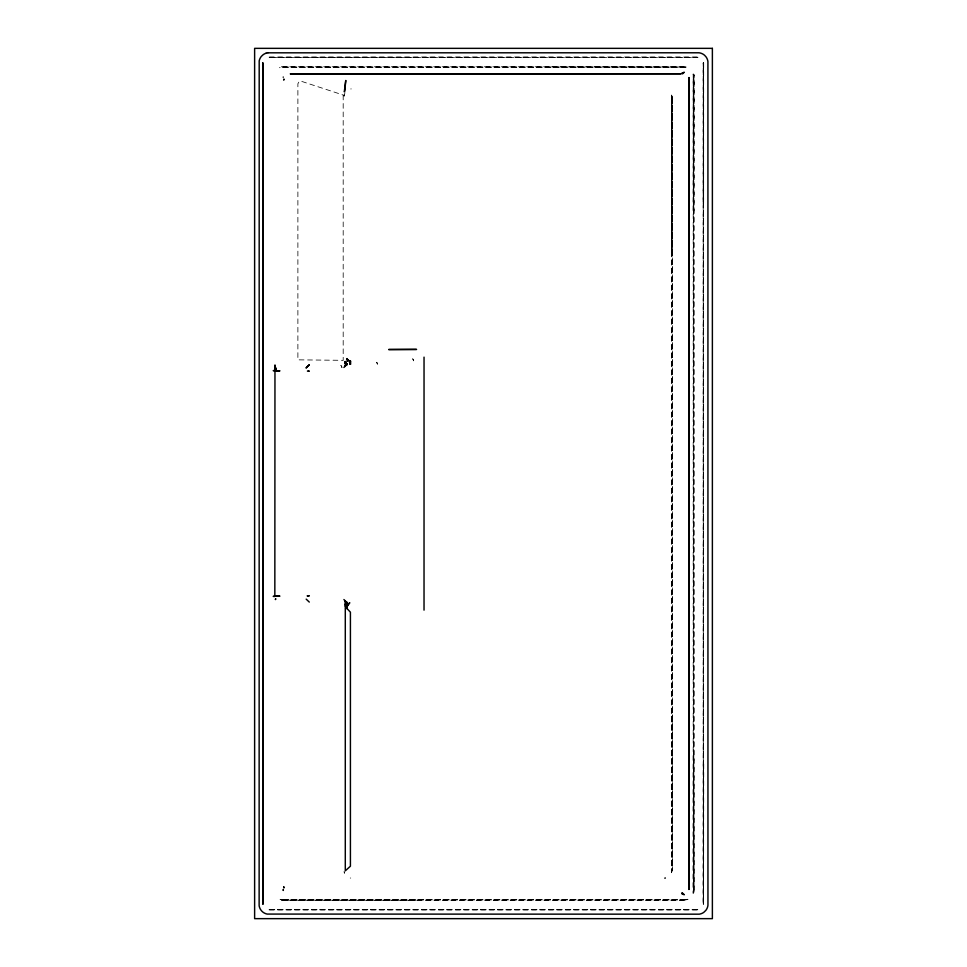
<?xml version="1.0" encoding="UTF-8"?>
<svg xmlns="http://www.w3.org/2000/svg" width="967" height="967" viewBox="0 0 967 967"><rect width="100%" height="100%" fill="white"/><g stroke="black" fill="none" stroke-linecap="round" stroke-linejoin="round"><path stroke-width="0.73" stroke-dasharray="4.83 3.63" d="M671.751 251.094L671.69 95.02L671.702 871.654L671.86 96.156M672.174 715.906L672.113 870.844L671.811 715.906M672.295 715.906L672.367 870.844L672.367 96.156L672.464 870.844L672.561 715.906M693.266 756.025L693.182 893.423L693.206 73.903L693.315 210.975M693.242 210.975L693.363 74.713L693.617 892.287L693.363 74.713M693.363 892.287L693.46 756.025M693.46 210.975L693.871 74.713L693.955 892.287L693.955 74.713L693.919 210.975M693.786 756.025L693.871 892.287L693.665 756.025M703.227 203.106L703.625 62.903L703.625 904.097L703.746 763.894M703.347 203.106L703.384 62.903M703.299 904.097L703.202 62.903L703.202 904.097L703.347 763.894M703.456 763.894L703.553 904.097L703.553 62.903M344.965 92.627L344.071 96.18L344.663 93.303M279.403 67.726L280.152 67.545M350.731 88.952L351.275 88.916M269.177 57.041L697.823 57.041M281.312 66.771L686.014 66.771M686.014 66.868L281.312 67.037L686.014 67.122L551.117 66.941M686.014 899.963L281.312 899.963L416.209 900.059M269.177 909.476L697.823 909.476M269.177 909.56L697.823 909.56M269.177 909.959L697.823 909.959M269.177 57.524L412.063 57.621M281.312 900.229L416.209 900.313M350.731 878.048L350.247 878.024M376.417 362.25L377.517 364.257A1.777 0.87 87.3 0 0 377.481 363.846L377.444 363.713A1.886 0.991 88.8 0 0 377.36 363.338L377.215 363M341.786 366.807L341.387 365.985L341.871 367.206A1.789 0.894 87.4 0 1 341.931 367.617L341.847 367.073M344.167 872.041L344.47 873.249L344.107 871.352M697.823 57.258L269.177 57.258M697.823 909.742L269.177 909.742M672.065 251.094L672.198 870.844M377.203 363.036A2.272 1.064 86.1 0 0 377.033 362.746L376.876 362.504A2.55 1.197 85.3 0 0 376.634 362.335M672.113 96.156L672.174 251.094L672.113 96.156M703.698 62.903L703.662 203.106L703.625 62.903M343.261 95.044L343.225 95.322A8.014 7.954 -89.8 0 0 343.188 96.18L343.188 360.401A6.467 6.418 -88.5 0 0 342.221 360.316L297.884 359.845L297.884 83.791L299.214 81.397A2.937 2.925 -88.3 0 1 299.661 81.18L299.975 81.071A2.78 2.756 -85.7 0 1 300.471 80.998L343.261 95.044M671.69 871.98L671.509 872.717L671.69 871.98M687.9 899.274L687.15 899.443L687.9 899.274M284.733 597.969L284.733 597.969M280.756 67.509L280.756 67.509M686.836 899.467L686.014 899.528L686.836 899.467M665.659 878L664.522 878.084L665.659 878M697.823 57.44L269.177 57.44L697.823 57.44M686.014 67.327L281.312 67.327L686.014 67.448M686.014 899.624L281.312 899.624L686.014 899.673M416.209 900.18L281.312 900.132L686.014 900.132L416.209 900.18M281.312 899.528L280.152 899.455L281.312 899.528M686.558 67.509L686.558 67.509M665.066 88.952L665.066 88.952M412.643 358.878L413.671 360.872A1.825 0.907 87.5 0 0 413.586 360.207L413.513 359.954A2.103 0.991 86.9 0 0 413.38 359.615L413.09 359.192A2.55 1.245 88.7 0 0 412.909 359.011L412.704 358.902M340.88 365.623L341.206 365.804A2.587 1.185 82.3 0 0 340.952 365.647L340.88 365.623M666.13 89.109L666.13 89.109M693.073 73.105L693.073 73.105"/><path stroke-width="1.45" d="M689.12 348.205L689.145 77.602L689.084 889.398L689.12 618.795M276.091 371.074L279.644 370.929M274.809 596.421L273.202 596.349L274.833 596.349L274.966 364.946A28.986 1.704 88.7 0 0 275.136 366.01M307.288 595.877L309.295 595.829L307.421 595.938M350.163 363.338L350.344 361.042L348.591 360.51A5.331 2.091 2.9 0 1 348.265 360.292L348.023 360.123A8.485 3.276 3.9 0 0 348.144 360.171L348.229 360.28M274.894 370.579L273.202 370.651L274.809 370.579L275.136 366.07M424.029 610.141L424.042 357.137M345.195 363.737L345.231 363.084L346.875 364.45L344.893 366.36M681.977 73.577L684.249 72.199L682.666 73.746A6.455 4.436 0.8 0 0 681.965 73.613M350.344 361.09L350.09 364.245A6.443 6.443 0 0 0 350.61 364.257L350.61 361.054M350.09 364.245L350.151 363.423M283.21 77.227L283.258 77.034M345.026 365.466L346.875 364.45L345.279 361.537L346.875 364.45L344.905 366.3M345.026 365.514L346.875 364.45L345.267 361.839L346.875 364.45L344.953 365.997L346.875 364.45L345.267 362.045M347.141 606.744L347.117 606.877A9.452 8.304 -4.9 0 0 347.032 607.288L346.935 607.965A11.761 10.323 -4.8 0 0 346.887 608.4L350.417 612.184L350.417 866.202L345.292 870.82L345.292 606.285M388.782 349.655L416.596 349.425L388.855 349.401M346.101 606.539L346.73 605.197A8.473 6.721 -7.7 0 1 347.008 604.822L347.189 604.532A6.467 5.186 -5.6 0 1 347.358 604.266M345.292 606.442L346.875 602.55L344.893 600.64M348.591 603.674L349.377 603.033A1.934 1.68 -9.5 0 1 349.812 602.84L347.286 606.212A12.233 10.782 -4.2 0 0 347.117 606.744M347.915 604.653L347.854 604.774A11.749 10.214 -11.1 0 0 347.673 605.161L347.322 606.079A11.423 9.936 -11.8 0 0 347.213 606.551A11.604 10.141 -9.8 0 0 347.105 607.046L347.032 607.288A11.701 10.226 -10.1 0 0 346.972 607.784L346.875 608.642L346.875 602.55L344.905 600.7M345.267 605.016L346.875 602.55L344.953 601.027L346.875 602.55L345.267 605.161L346.875 602.55L345.074 601.873M346.984 604.81L347.08 604.677A6.564 5.137 -9 0 1 347.407 604.339M345.255 604.665L346.875 602.55L345.086 602.03M343.914 367.46L344.868 366.469M345.219 603.783L346.875 602.55L345.195 603.384M309.295 602.078L306.176 599.141M265.973 53.258L265.659 53.366A10.081 10.081 0 0 0 264.728 53.765A10.988 10.988 0 0 0 263.906 54.212A11.012 11.012 0 0 0 263.097 54.756L261.428 56.316A10.081 10.081 0 0 0 260.316 57.911A10.419 10.419 0 0 0 259.881 58.782L259.627 59.386A10.202 10.202 0 0 0 259.192 60.957L259.132 905.716A10.238 10.238 0 0 0 259.337 906.671L259.627 907.602A10.782 10.782 0 0 0 260.159 908.799A9.332 9.332 0 0 0 260.474 909.367A10.033 10.033 0 0 0 261.066 910.213L261.223 910.431A10.649 10.649 0 0 0 261.864 911.168L262.335 911.627A10.83 10.83 0 0 0 263.084 912.244A10.963 10.963 0 0 0 263.894 912.788A10.033 10.033 0 0 0 264.765 913.259A10.262 10.262 0 0 0 267.23 914.081L699.129 914.178A10.299 10.299 0 0 0 701.027 913.742L701.341 913.634A10.141 10.141 0 0 0 703.094 912.788A11.012 11.012 0 0 0 703.903 912.244L705.777 910.431A9.622 9.622 0 0 0 706.345 909.645L706.684 909.089A10.008 10.008 0 0 0 707.373 907.614A10.202 10.202 0 0 0 707.808 906.043A9.392 9.392 0 0 0 707.953 905.076L707.917 61.598A10.311 10.311 0 0 0 707.578 60.014L707.252 59.096A11.362 11.362 0 0 0 706.841 58.201L706.526 57.633A11.012 11.012 0 0 0 705.983 56.823L704.665 55.373A10.83 10.83 0 0 0 703.916 54.756A10.963 10.963 0 0 0 703.106 54.212A9.948 9.948 0 0 0 701.643 53.487L701.341 53.366A10.202 10.202 0 0 0 699.77 52.919A9.392 9.392 0 0 0 698.803 52.786L267.871 52.822M276.091 596.228L279.439 596.071M308.352 370.99L309.295 371.171L307.421 371.062M279.644 596.071L276.647 595.926M279.681 596.155L276.091 595.926M279.681 370.845L276.091 370.772M279.511 370.845L276.647 371.074M345.183 363.785L346.875 364.45L345.255 362.19M348.712 360.57L349.111 360.751A2.405 0.931 2.8 0 0 349.51 360.86L349.546 360.909A1.946 0.774 2.2 0 0 350.344 361.042M347.286 361.054L347.6 361.295A6.999 3.711 2.7 0 1 347.286 361.078L347.008 360.812M347.757 359.893L347.697 359.833A10.178 3.868 5.1 0 0 347.915 359.966M343.914 599.54L344.868 600.531M347.395 359.482L347.322 359.361A15.049 6.032 1.8 0 1 347.213 359.204L347.262 359.289M275.269 366.807L275.498 367.653M689.145 77.602L689.145 889.398M682.666 894.1A6.431 4.412 -0.7 0 1 682.206 894.221M682.194 72.791A6.418 4.412 0.7 0 1 682.654 72.912M349.534 362.129A2.007 1.052 3.2 0 0 349.885 362.19L350.078 362.226A2.998 1.583 3.1 0 1 349.558 362.142M347.008 604.798A8.002 6.382 -6.3 0 0 346.585 605.475L346.186 606.309A12.656 10.081 -6.6 0 0 345.993 606.732L345.678 608.642A13.308 10.589 -7.6 0 1 345.702 608.207L345.787 607.76A13.139 10.432 -8.4 0 1 345.896 607.324L345.968 606.95A11.858 9.501 -4.9 0 1 346.077 606.539M266.13 53.125A10.419 10.419 0 0 1 268.052 52.689M275.752 368.862A70.724 4.69 89.2 0 1 275.498 368.113A29.832 1.958 89.1 0 1 275.281 367.533M275.643 368.028A114.626 7.603 89.2 0 1 275.462 367.387M347.467 359.458A9.283 3.711 2.1 0 1 347.334 359.277M348.446 360.51A6.273 2.538 1.8 0 1 348.144 360.304M348.205 604.206A6.588 5.705 -11.5 0 1 348.434 603.892M262.819 62.903L262.939 904.097L262.819 62.903M688.77 77.602L688.77 889.398L688.77 77.602M345.751 80.551L344.772 91.152A8.34 8.268 -87.1 0 0 344.288 91.841L345.751 80.551M275.643 598.851L275.462 599.492L275.643 598.851M283.802 79.874L283.935 79.258L283.802 79.874M309.138 364.897L306.176 367.859L309.138 364.897M680.865 73.734L290.426 73.879L680.865 73.734M681.965 893.109L681.977 893.423A6.455 4.436 -0.7 0 0 682.654 893.23L684.249 894.801L681.965 893.109M712.377 48.35L254.623 48.35L254.623 918.65L712.377 918.65L712.377 48.35M346.875 364.45L345.219 363.266L346.875 364.45M347.032 358.854L346.948 358.6A15.593 6.298 0 0 0 346.911 358.697L347.02 358.805M276.018 369.225L275.788 368.608L276.018 369.225M283.935 887.742L283.766 886.896L283.935 887.742M283.355 890.402L283.186 889.531L283.331 890.438"/></g></svg>
